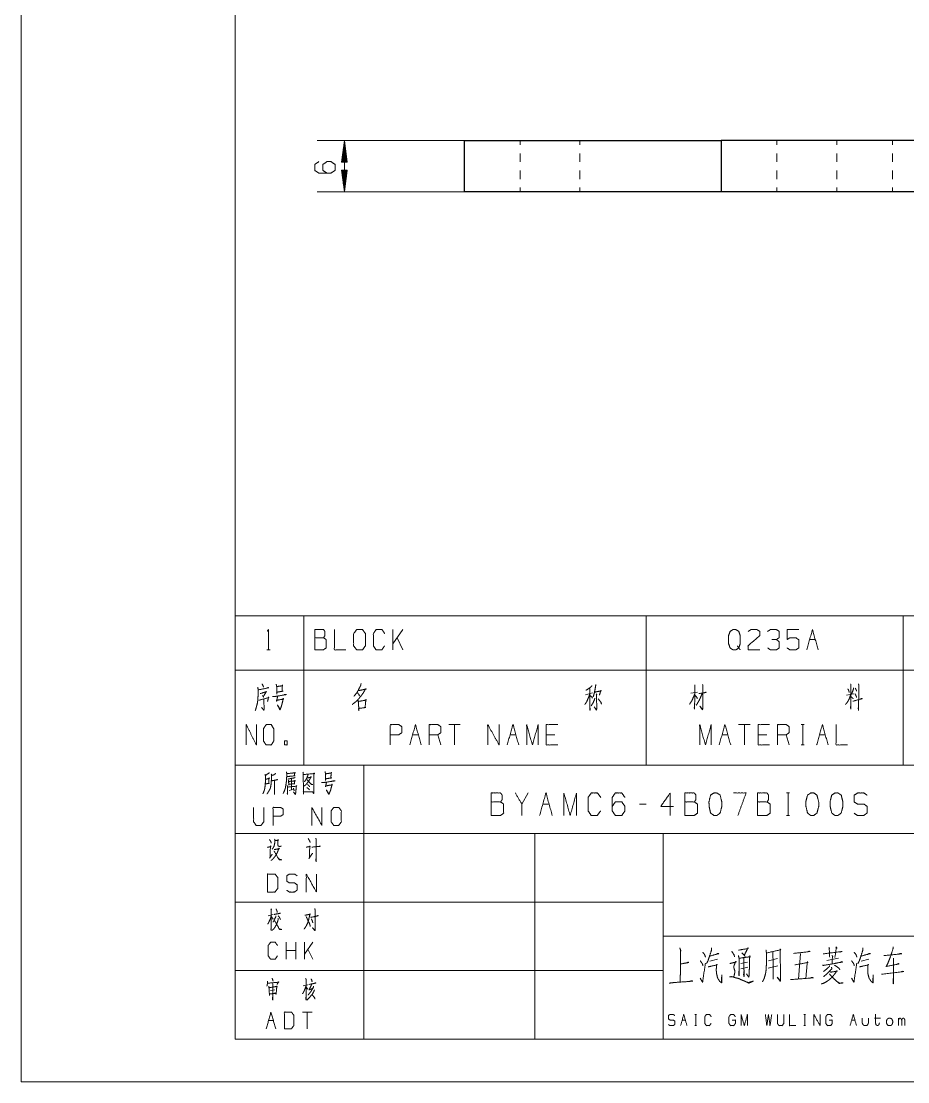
# Model space of a CAD drawing. Header units: millimetres. Extents: x 0 to 210, y 0 to 297.
# Drawn here: x 0 to 103.6, y 0 to 123.9 of the extents above; entities that cross this region are included whole.
import ezdxf

# ---------------------------------------------------------------- set-up
doc = ezdxf.new("R2010")
doc.units = ezdxf.units.MM
doc.layers.add('101', color=7, linetype='Continuous', true_color=0xffffff)

msp = doc.modelspace()

# ---------------------------------------------------------------- linework, layer by layer
at = {"layer": '101', "color": 133, "linetype": 'Continuous', "lineweight": 18}
for p, q in [((0, 297), (0, 0)), ((25, 292), (25, 5)), ((25, 37), (205, 37)), ((25, 37), (25, 5)), ((40, 37), (40, 5)), ((25, 29), (205, 29)), ((60, 29), (60, 5)), ((75, 29), (75, 5)), ((25, 21), (75, 21)), ((75, 17), (184, 17)), ((25, 13), (75, 13)), ((25, 5), (205, 5)), ((25, 5), (205, 5)), ((0, 0), (210, 0))]:
    msp.add_line(p, q, dxfattribs=at)
at = {"layer": '101', "color": 22, "linetype": 'Continuous', "lineweight": 18}
for p, q in [((51.76, 110), (34.58, 110)), ((37.75, 110), (37.42, 107.46)), ((37.67, 107.46), (37.67, 109.42)), ((37.73, 107.46), (37.73, 109.81)), ((37.75, 104), (37.75, 110)), ((38.09, 107.46), (37.75, 110)), ((37.78, 107.46), (37.78, 109.81)), ((37.83, 107.46), (37.83, 109.42)), ((37.47, 107.46), (37.47, 107.88)), ((37.52, 107.46), (37.52, 108.26)), ((37.57, 107.46), (37.57, 108.65)), ((37.62, 107.46), (37.62, 109.03)), ((37.88, 107.46), (37.88, 109.03)), ((37.93, 107.46), (37.93, 108.65)), ((37.98, 107.46), (37.98, 108.26)), ((38.03, 107.46), (38.03, 107.88)), ((37.42, 107.46), (37.42, 107.49)), ((37.42, 107.46), (37.42, 107.49)), ((37.42, 107.46), (38.09, 107.46)), ((38.08, 107.46), (38.08, 107.49)), ((38.08, 107.46), (38.08, 107.49)), ((37.42, 106.54), (37.42, 106.51)), ((38.09, 106.54), (37.42, 106.54)), ((37.42, 106.54), (37.75, 104)), ((37.42, 106.54), (37.42, 106.51)), ((37.47, 106.54), (37.47, 106.12)), ((37.52, 106.54), (37.52, 105.74)), ((37.57, 106.54), (37.57, 105.35)), ((37.62, 106.54), (37.62, 104.96)), ((37.67, 106.54), (37.67, 104.58)), ((37.73, 106.54), (37.73, 104.19)), ((37.75, 104), (38.09, 106.54)), ((37.78, 106.54), (37.78, 104.19)), ((37.83, 106.54), (37.83, 104.58)), ((37.88, 106.54), (37.88, 104.96)), ((37.93, 106.54), (37.93, 105.35)), ((37.98, 106.54), (37.98, 105.74)), ((38.03, 106.54), (38.03, 106.12)), ((38.08, 106.54), (38.08, 106.51)), ((38.08, 106.54), (38.08, 106.51)), ((51.76, 104), (34.58, 104))]:
    msp.add_line(p, q, dxfattribs=at)
at = {"layer": '101', "color": 151, "linetype": 'Continuous', "lineweight": 25}
for p, q in [((51.76, 110), (81.76, 110)), ((51.76, 104), (51.76, 110)), ((152.76, 110), (81.76, 110)), ((81.76, 110), (81.76, 104)), ((81.76, 104), (51.76, 104)), ((152.76, 104), (81.76, 104))]:
    msp.add_line(p, q, dxfattribs=at)
at = {"layer": '101', "color": 53, "linetype": 'Continuous', "lineweight": 18}
for p, q in [((58.26, 109.5), (58.26, 110)), ((65.26, 109.5), (65.26, 110)), ((88.26, 109.5), (88.26, 110)), ((95.26, 109.5), (95.26, 110)), ((101.76, 110), (101.76, 109.5)), ((58.26, 107.5), (58.26, 108.5)), ((65.26, 107.5), (65.26, 108.5)), ((88.26, 107.5), (88.26, 108.5)), ((95.26, 107.5), (95.26, 108.5)), ((101.76, 108.5), (101.76, 107.5)), ((58.26, 105.5), (58.26, 106.5)), ((65.26, 105.5), (65.26, 106.5)), ((88.26, 105.5), (88.26, 106.5)), ((95.26, 105.5), (95.26, 106.5)), ((101.76, 106.5), (101.76, 105.5)), ((58.26, 104), (58.26, 104.5)), ((65.26, 104), (65.26, 104.5)), ((88.26, 104), (88.26, 104.5)), ((95.26, 104), (95.26, 104.5)), ((101.76, 104.5), (101.76, 104))]:
    msp.add_line(p, q, dxfattribs=at)
at = {"layer": '101', "color": 72, "linetype": 'Continuous', "lineweight": 18}
for p, q in [((25, 54.46), (25, 48.11)), ((25, 54.46), (33, 54.46)), ((33, 54.46), (73, 54.46)), ((33, 54.46), (33, 48.11)), ((73, 54.46), (73, 48.11)), ((73, 54.46), (103, 54.46)), ((103, 54.46), (103, 48.11)), ((103, 54.46), (128, 54.46)), ((44.57, 52.85), (43.41, 51.2)), ((43.41, 50.48), (43.41, 52.85)), ((44.57, 50.48), (43.9, 51.9)), ((92.09, 51.68), (92.76, 51.68)), ((28.67, 50.48), (29.09, 50.48)), ((25, 48.11), (25, 37)), ((25, 48.11), (33, 48.11)), ((33, 48.11), (33, 37)), ((33, 48.11), (73, 48.11)), ((73, 48.11), (103, 48.11)), ((73, 48.11), (73, 37)), ((103, 48.11), (128, 48.11)), ((103, 48.11), (103, 37)), ((65.91, 45.23), (66.73, 45.45)), ((78.21, 45.4), (79.01, 45.55)), ((96.41, 45.2), (97.27, 45.33)), ((51.28, 41.74), (49.94, 41.74)), ((50.61, 41.74), (50.61, 39.36)), ((85.14, 41.74), (83.8, 41.74)), ((84.47, 41.74), (84.47, 39.36)), ((91.12, 41.74), (91.46, 41.74)), ((91.3, 41.74), (91.3, 39.36)), ((45.72, 40.56), (46.39, 40.56)), ((49, 39.36), (48.67, 40.56)), ((57.1, 40.56), (57.77, 40.56)), ((62.33, 40.56), (61.32, 40.56)), ((81.86, 40.56), (82.53, 40.56)), ((87.08, 40.56), (86.08, 40.56)), ((89.7, 39.36), (89.36, 40.56)), ((93.24, 40.56), (93.91, 40.56)), ((91.12, 39.36), (91.46, 39.36)), ((25, 37), (33, 37)), ((33, 37), (73, 37)), ((73, 37), (103, 37)), ((103, 37), (128, 37)), ((31.58, 35.44), (31.57, 34.13)), ((31.29, 34.04), (31.83, 34.2)), ((59.2, 33.75), (58.46, 32.46)), ((89.38, 33.75), (89.75, 33.75)), ((89.58, 33.75), (89.58, 31.13)), ((60.92, 32.46), (61.66, 32.46)), ((72.98, 32.46), (72.23, 32.46)), ((89.38, 31.13), (89.75, 31.13)), ((29.41, 19.54), (28.85, 19.39)), ((29.22, 19.29), (29.42, 19.02)), ((30.96, 14.33), (30.96, 16.3)), ((32.07, 14.33), (32.07, 16.3)), ((33.08, 14.33), (33.08, 16.3)), ((34.05, 16.3), (33.08, 14.93)), ((32.07, 15.33), (30.96, 15.33)), ((34.05, 14.33), (33.49, 15.51)), ((91.04, 15.01), (90.77, 12.01)), ((80.43, 14.08), (81.33, 14.32)), ((84.04, 13.81), (84.82, 13.98)), ((88.33, 14.39), (87.28, 14.12)), ((94.09, 14.19), (95.45, 14.43)), ((98.11, 14.08), (99.01, 14.32)), ((84.04, 13.19), (84.87, 13.39)), ((87.26, 13.29), (88.38, 13.57)), ((33.49, 11.35), (32.92, 11.23)), ((29.11, 10.67), (29.64, 10.75)), ((33.28, 11.06), (33.47, 10.81)), ((33.97, 8.15), (32.86, 8.15)), ((33.41, 8.15), (33.41, 6.19)), ((78.7, 7.87), (78.89, 7.87)), ((78.8, 7.87), (78.8, 6.56)), ((91.43, 7.87), (91.62, 7.87)), ((91.53, 7.87), (91.53, 6.56)), ((28.89, 7.18), (29.45, 7.18)), ((77.2, 7.22), (77.57, 7.22)), ((78.7, 6.56), (78.89, 6.56)), ((91.43, 6.56), (91.62, 6.56)), ((97, 7.22), (97.37, 7.22)), ((99.65, 7.43), (100.38, 7.43)), ((102.48, 6.56), (102.48, 7.43))]:
    msp.add_line(p, q, dxfattribs=at)
for points, knots in [([(35.71, 106.2), (35.23, 106.51), (35.23, 107.2), (35.71, 107.54), (36.18, 107.54), (36.66, 107.2), (36.66, 106.51), (36.18, 106.2), (34.76, 106.2), (34.28, 106.51), (34.28, 107.2), (34.76, 107.54)], [0, 0, 0.076963, 0.169761, 0.248073, 0.312018, 0.390331, 0.483128, 0.560091, 0.751927, 0.82889, 0.921688, 1, 1]), ([(28.74, 52.65), (28.88, 52.85), (28.88, 50.48)], [0, 0, 0.093489, 1, 1]), ([(34.3, 51.9), (34.3, 52.85), (35.31, 52.85), (35.47, 52.63), (35.47, 52.15), (35.31, 51.9), (34.3, 51.9), (34.3, 50.48), (35.29, 50.48), (35.62, 50.7), (35.62, 51.68), (35.31, 51.9)], [0, 0, 0.115917, 0.238847, 0.272469, 0.330427, 0.366584, 0.489514, 0.663389, 0.784162, 0.833486, 0.952453, 1, 1]), ([(36.58, 52.85), (36.58, 50.48), (37.92, 50.48)], [0, 0, 0.638732, 1, 1]), ([(39.19, 50.48), (39.86, 50.48), (40.2, 50.95), (40.2, 52.38), (39.86, 52.85), (39.19, 52.85), (38.83, 52.38), (38.83, 50.95), (39.19, 50.48)], [0, 0, 0.102684, 0.19162, 0.409477, 0.498413, 0.601097, 0.69162, 0.909477, 1, 1]), ([(42.45, 50.95), (42.12, 50.48), (41.46, 50.48), (41.13, 50.95), (41.13, 52.38), (41.46, 52.85), (42.14, 52.85), (42.47, 52.38)], [0, 0, 0.114569, 0.243367, 0.357935, 0.638584, 0.753153, 0.885432, 1, 1]), ([(83.65, 50.95), (83.81, 50.7), (83.48, 50.48), (83.14, 50.48), (82.8, 50.7), (82.63, 51.18), (82.63, 52.15), (82.8, 52.63), (83.14, 52.85), (83.48, 52.85), (83.81, 52.63), (83.99, 52.15), (83.99, 51.2), (83.81, 50.7), (83.99, 50.48)], [0, 0, 0.043279, 0.102318, 0.151366, 0.210406, 0.284429, 0.426832, 0.500854, 0.559894, 0.608943, 0.667982, 0.742005, 0.880756, 0.958211, 1, 1]), ([(84.92, 52.63), (85.24, 52.85), (85.93, 52.85), (86.27, 52.63), (86.27, 52.15), (84.9, 50.95), (84.92, 50.48), (86.27, 50.48)], [0, 0, 0.069692, 0.192978, 0.265274, 0.350227, 0.67474, 0.759752, 1, 1]), ([(88.21, 51.68), (88.54, 51.9), (88.54, 52.63), (88.21, 52.85), (87.52, 52.85), (87.18, 52.63)], [0, 0, 0.153875, 0.429853, 0.583728, 0.846125, 1, 1]), ([(89.46, 50.7), (89.79, 50.48), (90.48, 50.48), (90.82, 50.7), (90.82, 51.65), (90.48, 51.9), (89.79, 51.9), (89.46, 51.68), (89.46, 52.85), (90.82, 52.85)], [0, 0, 0.062228, 0.168344, 0.230572, 0.376816, 0.441265, 0.547381, 0.609609, 0.790489, 1, 1]), ([(87.2, 50.7), (87.52, 50.48), (88.21, 50.48), (88.54, 50.7), (88.54, 51.43), (88.21, 51.68), (87.69, 51.68)], [0, 0, 0.124121, 0.343688, 0.472447, 0.703378, 0.836733, 1, 1]), ([(27.64, 46.1), (27.67, 45.8), (27.67, 45.4), (27.66, 45.05), (27.63, 44.58), (27.58, 44.23), (27.45, 43.73), (27.39, 43.53), (27.34, 43.4)], [0, 0, 0.110092, 0.256085, 0.383957, 0.5577, 0.686593, 0.874745, 0.95125, 1, 1]), ([(27.69, 45.8), (28.9, 46.05), (28.83, 46.08), (28.69, 46)], [0, 0, 0.844337, 0.890572, 1, 1]), ([(28.13, 46.5), (28.24, 46.3), (28.28, 46.2), (28.3, 46.1)], [0, 0, 0.518666, 0.769903, 1, 1]), ([(29.78, 46.47), (29.84, 46.18), (29.84, 45.3), (29.84, 45.53), (30.59, 45.65), (30.47, 45.65), (30.5, 46.28), (30.51, 46.38), (30.54, 46.3), (30.43, 46.28), (29.84, 46.18)], [0, 0, 0.080216, 0.309223, 0.368111, 0.567905, 0.600754, 0.764537, 0.79103, 0.812307, 0.841786, 1, 1]), ([(39.44, 45.75), (39.5, 45.73), (40.29, 45.9), (40.24, 45.95), (40.1, 45.7), (39.94, 45.43), (39.78, 45.2), (39.6, 44.98), (39.41, 44.75), (39.2, 44.52), (38.97, 44.33), (38.79, 44.2), (38.65, 44.08)], [0, 0, 0.017096, 0.254606, 0.275861, 0.359625, 0.452277, 0.532639, 0.616082, 0.702805, 0.792984, 0.881824, 0.944959, 1, 1]), ([(39.69, 46.53), (39.67, 46.35), (39.46, 45.95), (39.34, 45.7), (39.2, 45.48), (39.02, 45.23), (38.84, 45.05)], [0, 0, 0.101776, 0.363751, 0.525154, 0.678919, 0.856078, 1, 1]), ([(66.66, 46.33), (66.62, 46.22), (66.39, 46.03), (66.14, 45.85), (65.93, 45.75)], [0, 0, 0.111854, 0.433097, 0.752712, 1, 1]), ([(66.41, 45.95), (66.43, 43.98), (66.44, 43.42), (66.41, 43.53), (66.43, 43.75)], [0, 0, 0.691282, 0.883884, 0.921007, 1, 1]), ([(67.11, 46.43), (67.1, 46.3), (67.01, 45.78), (66.94, 45.43), (66.81, 45)], [0, 0, 0.086567, 0.451631, 0.696477, 1, 1]), ([(78.67, 46.4), (78.69, 46.28), (78.65, 43.55), (78.62, 43.7), (78.67, 44.18)], [0, 0, 0.03624, 0.818558, 0.862797, 1, 1]), ([(79.59, 46.43), (79.61, 46.3), (79.61, 43.67), (79.59, 43.53), (79.57, 43.48), (79.27, 43.9), (79.57, 43.53)], [0, 0, 0.031909, 0.695403, 0.733578, 0.746983, 0.878542, 1, 1]), ([(96.55, 45.93), (96.67, 45.7), (96.69, 45.6), (96.69, 45.5)], [0, 0, 0.560241, 0.781805, 1, 1]), ([(96.88, 46.47), (96.92, 46.33), (96.9, 43.58), (96.87, 43.73), (96.9, 44.03)], [0, 0, 0.04586, 0.864244, 0.910105, 1, 1]), ([(97.22, 46.05), (97.22, 45.93), (96.99, 45.28)], [0, 0, 0.153484, 1, 1]), ([(97.41, 46), (97.56, 45.75), (97.57, 45.65)], [0, 0, 0.738795, 1, 1]), ([(97.8, 46.5), (97.84, 46.33), (97.8, 43.4), (97.77, 43.63), (97.8, 43.92)], [0, 0, 0.049134, 0.854185, 0.916866, 1, 1]), ([(27.77, 44.58), (28.91, 44.9), (28.9, 44.98), (28.77, 44.45)], [0, 0, 0.658859, 0.701265, 1, 1]), ([(27.91, 45.37), (28.63, 45.58), (28.63, 45.62), (28.28, 45.02), (28.33, 44.93), (28.18, 45.15)], [0, 0, 0.399218, 0.42587, 0.794862, 0.853779, 1, 1]), ([(28.35, 44.73), (28.36, 43.8), (28.36, 43.53), (28.35, 43.4), (28.07, 43.75), (28.33, 43.45)], [0, 0, 0.42491, 0.551214, 0.609076, 0.815631, 1, 1]), ([(29.35, 45.02), (29.56, 45.02), (29.96, 45.08), (30.97, 45.25), (30.86, 45.28), (30.7, 45.23)], [0, 0, 0.106704, 0.321705, 0.854929, 0.913854, 1, 1]), ([(29.95, 45.08), (29.84, 44.48), (29.81, 44.58), (30.64, 44.73), (30.59, 44.83), (30.59, 44.73), (30.5, 44.3), (30.43, 44.03), (30.36, 43.8), (30.29, 43.63), (30.25, 43.5), (30.22, 43.48), (29.93, 44.05), (30.23, 43.53)], [0, 0, 0.140876, 0.165082, 0.360227, 0.385752, 0.408848, 0.509384, 0.574529, 0.629563, 0.6725, 0.703348, 0.712614, 0.860566, 1, 1]), ([(39.25, 45.48), (39.28, 45.45), (39.48, 45.23), (39.5, 45.1), (39.43, 45.28)], [0, 0, 0.066037, 0.519585, 0.712133, 1, 1]), ([(39.34, 44.58), (39.37, 44.5), (39.41, 43.88), (39.43, 43.8), (39.43, 43.35), (39.41, 43.55), (39.41, 43.63), (40.27, 43.75), (40.17, 43.75), (40.26, 44.68), (40.29, 44.63), (40.24, 44.6), (39.39, 44.45)], [0, 0, 0.018829, 0.160989, 0.178489, 0.280681, 0.326276, 0.343309, 0.542027, 0.566109, 0.777127, 0.791032, 0.804345, 1, 1]), ([(66.41, 45.33), (66.3, 45), (66.18, 44.73), (66.07, 44.45), (65.97, 44.3), (65.84, 44.1)], [0, 0, 0.25192, 0.474133, 0.691328, 0.8267, 1, 1]), ([(66.43, 45.15), (66.66, 44.95), (66.71, 44.85)], [0, 0, 0.729093, 1, 1]), ([(66.99, 44.83), (66.97, 44.7), (66.78, 44.25), (66.58, 43.95)], [0, 0, 0.129621, 0.632939, 1, 1]), ([(67.15, 45.35), (67.24, 45.23), (67.2, 45.25), (67.22, 43.92), (67.22, 43.6), (67.2, 43.42), (66.92, 43.83), (67.2, 43.48)], [0, 0, 0.051679, 0.066295, 0.513632, 0.623346, 0.682724, 0.848097, 1, 1]), ([(66.97, 45.53), (67.77, 45.7), (67.7, 45.73), (67.54, 45.18)], [0, 0, 0.557069, 0.608367, 1, 1]), ([(67.4, 44.75), (67.72, 44.35), (67.77, 44.15)], [0, 0, 0.711825, 1, 1]), ([(78.69, 45.33), (78.51, 44.95), (78.37, 44.6), (78.23, 44.38), (78.07, 44.13)], [0, 0, 0.306154, 0.584923, 0.78117, 1, 1]), ([(78.71, 45.18), (78.95, 44.88), (78.97, 44.77)], [0, 0, 0.792931, 1, 1]), ([(79.52, 45.35), (79.38, 45), (79.2, 44.6), (79.04, 44.33), (78.94, 44.13), (78.83, 44)], [0, 0, 0.247888, 0.535066, 0.743693, 0.892352, 1, 1]), ([(79.15, 45.37), (80.01, 45.5), (79.96, 45.53), (79.86, 45.48)], [0, 0, 0.832652, 0.888435, 1, 1]), ([(96.87, 45.18), (96.72, 44.77), (96.57, 44.48), (96.42, 44.27), (96.28, 44.1)], [0, 0, 0.34388, 0.619107, 0.817643, 1, 1]), ([(96.9, 45.05), (97.13, 44.83), (97.18, 44.75)], [0, 0, 0.777846, 1, 1]), ([(97.15, 44.48), (98.23, 44.77), (98.16, 44.8), (98.03, 44.73)], [0, 0, 0.835919, 0.891934, 1, 1]), ([(97.38, 45.35), (97.48, 45.18), (97.54, 45.05), (97.56, 44.93)], [0, 0, 0.438499, 0.729472, 1, 1]), ([(26.28, 39.36), (26.28, 41.74), (27.47, 39.36), (27.47, 41.74)], [0, 0, 0.32062, 0.67938, 1, 1]), ([(28.6, 39.36), (29.2, 39.36), (29.5, 39.84), (29.5, 41.26), (29.2, 41.74), (28.6, 41.74), (28.29, 41.26), (28.29, 39.84), (28.6, 39.36)], [0, 0, 0.094595, 0.183573, 0.409674, 0.498652, 0.593247, 0.683573, 0.909673, 1, 1]), ([(43.11, 39.36), (43.11, 41.74), (44.11, 41.74), (44.45, 41.51), (44.45, 40.79), (44.1, 40.56), (43.11, 40.56)], [0, 0, 0.401146, 0.571312, 0.639588, 0.762043, 0.832819, 1, 1]), ([(47.66, 39.36), (47.66, 41.74), (48.67, 41.74), (49, 41.51), (49, 40.79), (48.67, 40.56), (47.66, 40.56)], [0, 0, 0.400952, 0.571035, 0.639278, 0.761674, 0.829917, 1, 1]), ([(54.49, 39.36), (54.49, 41.74), (55.83, 39.36), (55.83, 41.74)], [0, 0, 0.317574, 0.682426, 1, 1]), ([(59.04, 39.36), (59.04, 41.74), (59.71, 39.36), (60.38, 41.74), (60.38, 39.36)], [0, 0, 0.245192, 0.5, 0.754808, 1, 1]), ([(62.66, 39.36), (61.32, 39.36), (61.32, 41.74), (62.66, 41.74)], [0, 0, 0.26539, 0.73461, 1, 1]), ([(79.25, 39.36), (79.25, 41.74), (79.92, 39.36), (80.59, 41.74), (80.59, 39.36)], [0, 0, 0.245192, 0.5, 0.754808, 1, 1]), ([(81.52, 39.36), (82.2, 41.74), (82.87, 39.36)], [0, 0, 0.5, 1, 1]), ([(87.42, 39.36), (86.08, 39.36), (86.08, 41.74), (87.42, 41.74)], [0, 0, 0.265391, 0.734609, 1, 1]), ([(88.35, 39.36), (88.35, 41.74), (89.36, 41.74), (89.7, 41.51), (89.7, 40.79), (89.36, 40.56), (88.35, 40.56)], [0, 0, 0.400952, 0.571035, 0.639278, 0.761674, 0.829917, 1, 1]), ([(95.18, 41.74), (95.18, 39.36), (96.53, 39.36)], [0, 0, 0.638733, 1, 1]), ([(30.77, 39.36), (31.07, 39.36), (31.07, 39.84), (30.77, 39.84), (30.77, 39.36)], [0, 0, 0.192791, 0.5, 0.692791, 1, 1]), ([(28.99, 36.12), (28.93, 36.08), (28.51, 35.79), (28.48, 35.97), (28.53, 35.79), (28.53, 35.21), (28.51, 34.86), (28.49, 34.62), (28.46, 34.38), (28.42, 34.15), (28.35, 33.93), (28.28, 33.78), (28.21, 33.65)], [0, 0, 0.024362, 0.186801, 0.243941, 0.302152, 0.485022, 0.597666, 0.675195, 0.753199, 0.825098, 0.898191, 0.953346, 1, 1]), ([(29.73, 36.03), (29.48, 35.86), (29.24, 35.79), (29.21, 35.97), (29.24, 35.7), (29.23, 35.44), (29.21, 35.15), (29.2, 34.91), (29.17, 34.68), (29.13, 34.44), (29.09, 34.27), (29.01, 34.13), (28.93, 33.98), (28.85, 33.85), (28.78, 33.74), (28.7, 33.65)], [0, 0, 0.09632, 0.172939, 0.229417, 0.313418, 0.396987, 0.487496, 0.564125, 0.634337, 0.711438, 0.768976, 0.817389, 0.871907, 0.920319, 0.962889, 1, 1]), ([(30.99, 36.23), (31.01, 36.03), (31.01, 35.68), (30.99, 35.35), (30.98, 35.13), (30.94, 34.84), (30.9, 34.6), (30.85, 34.33), (30.79, 34.13), (30.71, 33.93), (30.59, 33.69)], [0, 0, 0.076502, 0.212088, 0.33934, 0.424293, 0.535105, 0.630037, 0.733303, 0.813246, 0.895185, 1, 1]), ([(31.04, 36.01), (32.01, 36.12), (31.96, 36.16), (31.91, 35.77), (31.99, 35.77), (31.02, 35.66)], [0, 0, 0.391079, 0.416921, 0.577584, 0.60892, 1, 1]), ([(32.91, 36.19), (32.94, 35.9), (32.97, 33.62), (32.96, 33.87), (34.07, 33.87), (33.99, 33.89), (33.83, 33.87)], [0, 0, 0.069513, 0.617086, 0.67568, 0.942515, 0.962044, 1, 1]), ([(32.96, 35.9), (34.27, 36.03), (34.22, 36.1), (34.19, 35.9), (34.18, 33.91), (34.16, 33.69), (34.05, 33.87)], [0, 0, 0.328132, 0.348329, 0.398411, 0.893177, 0.948287, 1, 1]), ([(35.49, 36.25), (35.55, 35.99), (35.55, 35.21), (35.55, 35.41), (36.3, 35.52), (36.17, 35.52), (36.2, 36.08), (36.22, 36.16), (36.25, 36.1), (36.14, 36.08), (35.55, 35.99)], [0, 0, 0.076616, 0.29412, 0.35005, 0.563218, 0.598366, 0.753975, 0.779217, 0.799827, 0.831204, 1, 1]), ([(28.56, 34.8), (28.59, 34.82), (28.95, 34.88), (28.9, 34.86), (28.95, 35.55), (28.98, 35.46), (28.54, 35.35)], [0, 0, 0.022685, 0.239273, 0.269988, 0.676989, 0.73256, 1, 1]), ([(29.23, 35.17), (29.93, 35.3), (29.88, 35.33), (29.81, 35.28)], [0, 0, 0.834809, 0.895274, 1, 1]), ([(29.59, 35.21), (29.59, 33.58), (29.57, 33.69), (29.59, 33.87)], [0, 0, 0.849784, 0.907773, 1, 1]), ([(31.99, 35.57), (31.94, 35.52), (31.55, 35.46), (31.33, 35.41), (31.13, 35.37)], [0, 0, 0.072254, 0.516594, 0.766873, 1, 1]), ([(31.21, 35.26), (31.23, 35.1), (31.26, 34.66), (31.24, 34.77), (31.97, 34.84), (31.91, 34.84), (31.96, 35.24), (31.99, 35.17), (31.23, 35.1)], [0, 0, 0.056492, 0.217482, 0.258029, 0.525926, 0.548633, 0.694164, 0.720795, 1, 1]), ([(33.39, 35.55), (33.46, 35.52), (33.89, 35.59), (33.85, 35.66), (33.64, 35.24), (33.49, 35.02), (33.35, 34.84), (33.21, 34.68), (33.05, 34.57)], [0, 0, 0.033937, 0.260456, 0.302021, 0.540807, 0.679362, 0.795008, 0.902031, 1, 1]), ([(33.47, 35.88), (33.47, 35.77), (33.33, 35.44), (33.16, 35.17), (33.08, 35.06)], [0, 0, 0.119857, 0.510436, 0.853215, 1, 1]), ([(33.36, 35.3), (33.41, 35.3), (33.89, 34.73), (34.07, 34.73), (33.89, 34.77), (33.82, 34.82)], [0, 0, 0.037879, 0.645168, 0.784058, 0.927466, 1, 1]), ([(33.44, 34.75), (33.61, 34.6), (33.69, 34.49)], [0, 0, 0.630825, 1, 1]), ([(35.06, 34.97), (35.27, 34.97), (35.67, 35.02), (36.67, 35.17), (36.56, 35.19), (36.41, 35.15)], [0, 0, 0.107042, 0.322387, 0.855627, 0.91443, 1, 1]), ([(35.66, 35.02), (35.55, 34.49), (35.52, 34.57), (36.34, 34.71), (36.3, 34.8), (36.3, 34.71), (36.2, 34.33), (36.14, 34.09), (36.06, 33.89), (36, 33.74), (35.95, 33.62), (35.92, 33.6), (35.64, 34.11), (35.94, 33.65)], [0, 0, 0.136367, 0.159976, 0.371153, 0.396348, 0.418608, 0.516111, 0.579315, 0.633124, 0.675136, 0.70536, 0.714998, 0.861275, 1, 1]), ([(31.08, 34.62), (31.1, 34.42), (31.12, 33.91), (31.1, 33.58), (31.08, 33.67), (31.12, 33.89)], [0, 0, 0.147471, 0.523364, 0.768668, 0.835022, 1, 1]), ([(31.12, 34.44), (32.18, 34.55), (32.15, 34.62), (32.13, 34.51), (32.08, 34), (32.07, 33.8), (32.01, 33.58), (31.8, 33.87), (32.02, 33.65)], [0, 0, 0.374083, 0.399751, 0.438832, 0.617592, 0.687461, 0.767889, 0.891106, 1, 1]), ([(31.79, 34.33), (31.85, 34.15), (31.88, 34.02)], [0, 0, 0.579211, 1, 1]), ([(33.38, 34.38), (33.58, 34.22), (33.68, 34.11)], [0, 0, 0.637933, 1, 1]), ([(54.89, 32.7), (54.89, 33.75), (56, 33.75), (56.18, 33.5), (56.18, 32.98), (56, 32.7), (54.89, 32.7), (54.89, 31.13), (55.98, 31.13), (56.35, 31.38), (56.35, 32.46), (56, 32.7)], [0, 0, 0.115917, 0.238847, 0.272469, 0.330427, 0.366583, 0.489513, 0.663389, 0.784162, 0.833486, 0.952453, 1, 1]), ([(58.46, 31.13), (58.46, 32.46), (57.72, 33.75)], [0, 0, 0.469958, 1, 1]), ([(60.55, 31.13), (61.29, 33.75), (62.03, 31.13)], [0, 0, 0.5, 1, 1]), ([(63.38, 31.13), (63.38, 33.75), (64.12, 31.13), (64.86, 33.75), (64.86, 31.13)], [0, 0, 0.245192, 0.5, 0.754808, 1, 1]), ([(67.67, 31.66), (67.3, 31.13), (66.58, 31.13), (66.21, 31.66), (66.21, 33.23), (66.58, 33.75), (67.32, 33.75), (67.69, 33.23)], [0, 0, 0.114569, 0.243367, 0.357936, 0.638584, 0.753152, 0.885432, 1, 1]), ([(69.03, 32.18), (69.39, 32.7), (70.15, 32.7), (70.52, 32.18), (70.52, 31.66), (70.15, 31.13), (69.39, 31.13), (69.03, 31.66), (69.03, 33.23), (69.39, 33.75), (70.15, 33.75), (70.52, 33.23)], [0, 0, 0.076963, 0.169761, 0.248073, 0.312018, 0.390331, 0.483128, 0.560092, 0.751927, 0.82889, 0.921688, 1, 1]), ([(76.17, 32.18), (74.69, 32.18), (75.8, 33.75), (75.8, 31.13)], [0, 0, 0.245869, 0.565295, 1, 1]), ([(77.52, 32.7), (77.52, 33.75), (78.63, 33.75), (78.81, 33.5), (78.81, 32.98), (78.63, 32.7), (77.52, 32.7), (77.52, 31.13), (78.61, 31.13), (78.98, 31.38), (78.98, 32.46), (78.63, 32.7)], [0, 0, 0.115917, 0.238846, 0.272469, 0.330428, 0.366584, 0.489514, 0.663389, 0.784162, 0.833486, 0.952453, 1, 1]), ([(81.27, 31.13), (81.64, 31.41), (81.83, 32.18), (81.83, 32.7), (81.64, 33.5), (81.27, 33.75), (80.9, 33.75), (80.52, 33.5), (80.33, 32.7), (80.35, 32.18), (80.52, 31.41), (80.9, 31.13), (81.27, 31.13)], [0, 0, 0.067526, 0.183972, 0.260584, 0.380943, 0.446142, 0.500306, 0.565504, 0.685864, 0.762529, 0.87831, 0.945836, 1, 1]), ([(83.72, 31.13), (84.66, 33.75), (83.18, 33.75)], [0, 0, 0.652471, 1, 1]), ([(86.01, 32.7), (86.01, 33.75), (87.12, 33.75), (87.29, 33.5), (87.29, 32.98), (87.12, 32.7), (86.01, 32.7), (86.01, 31.13), (87.1, 31.13), (87.47, 31.38), (87.47, 32.46), (87.12, 32.7)], [0, 0, 0.115917, 0.238846, 0.272469, 0.330427, 0.366584, 0.489513, 0.663388, 0.784161, 0.833485, 0.952452, 1, 1]), ([(92.58, 31.13), (92.95, 31.41), (93.15, 32.18), (93.15, 32.7), (92.95, 33.5), (92.58, 33.75), (92.21, 33.75), (91.84, 33.5), (91.64, 32.7), (91.66, 32.18), (91.84, 31.41), (92.21, 31.13), (92.58, 31.13)], [0, 0, 0.067527, 0.183972, 0.260585, 0.380944, 0.446143, 0.500307, 0.565505, 0.685864, 0.762529, 0.87831, 0.945836, 1, 1]), ([(95.41, 31.13), (95.78, 31.41), (95.98, 32.18), (95.98, 32.7), (95.78, 33.5), (95.41, 33.75), (95.04, 33.75), (94.67, 33.5), (94.47, 32.7), (94.49, 32.18), (94.67, 31.41), (95.04, 31.13), (95.41, 31.13)], [0, 0, 0.067525, 0.183971, 0.260583, 0.380943, 0.44614, 0.500306, 0.565504, 0.685863, 0.762528, 0.878309, 0.945834, 1, 1]), ([(97.3, 31.38), (97.67, 31.13), (98.43, 31.13), (98.8, 31.41), (98.8, 32.18), (98.43, 32.46), (97.69, 32.46), (97.3, 32.7), (97.3, 33.5), (97.69, 33.75), (98.43, 33.75), (98.8, 33.5)], [0, 0, 0.068035, 0.184055, 0.254519, 0.372335, 0.442799, 0.555844, 0.62637, 0.748394, 0.81892, 0.931965, 1, 1]), ([(27.15, 32.07), (27.15, 30.39), (27.43, 29.97), (28.02, 29.97), (28.34, 30.39), (28.34, 32.07)], [0, 0, 0.337151, 0.438598, 0.557781, 0.662849, 1, 1]), ([(29.41, 29.97), (29.41, 32.07), (30.3, 32.07), (30.6, 31.87), (30.6, 31.23), (30.29, 31.03), (29.41, 31.03)], [0, 0, 0.401146, 0.571312, 0.639588, 0.762043, 0.832819, 1, 1]), ([(33.94, 29.97), (33.94, 32.07), (35.12, 29.97), (35.12, 32.07)], [0, 0, 0.317574, 0.682426, 1, 1]), ([(36.5, 29.97), (37.09, 29.97), (37.39, 30.39), (37.39, 31.65), (37.09, 32.07), (36.5, 32.07), (36.19, 31.65), (36.19, 30.39), (36.5, 29.97)], [0, 0, 0.102684, 0.19162, 0.409478, 0.498413, 0.601097, 0.691619, 0.909477, 1, 1]), ([(28.76, 27.4), (29.18, 27.49), (29.12, 27.58), (29.1, 27.4), (29.08, 26.23), (29.01, 26.14), (29.33, 26.61)], [0, 0, 0.16742, 0.209471, 0.278411, 0.733408, 0.779232, 1, 1]), ([(28.99, 28.33), (29.18, 28.02), (29.21, 27.89)], [0, 0, 0.726446, 1, 1]), ([(29.54, 27.13), (30.15, 27.25), (30.1, 27.31), (29.96, 26.91), (29.88, 26.74), (29.8, 26.58), (29.68, 26.38), (29.54, 26.21), (29.4, 26.05), (29.29, 25.94), (29.19, 25.88)], [0, 0, 0.25494, 0.288366, 0.462054, 0.541624, 0.612967, 0.709672, 0.802667, 0.88873, 0.952732, 1, 1]), ([(29.6, 28.37), (29.62, 28.17), (29.62, 27.95), (29.58, 27.75), (29.54, 27.55), (29.47, 27.42), (29.41, 27.31), (29.33, 27.2)], [0, 0, 0.161539, 0.340476, 0.503497, 0.668951, 0.787641, 0.890429, 1, 1]), ([(29.63, 28.19), (30.05, 28.24), (30.02, 28.31), (29.97, 28.13), (29.97, 27.97), (29.97, 27.69), (29.99, 27.62), (30.02, 27.55), (30.08, 27.53), (30.16, 27.51), (30.27, 27.51), (30.33, 27.53), (30.38, 27.58)], [0, 0, 0.256865, 0.301249, 0.41201, 0.505691, 0.679668, 0.720916, 0.765302, 0.805444, 0.85461, 0.920841, 0.960986, 1, 1]), ([(33.3, 27.42), (33.74, 27.51), (33.7, 27.55), (33.67, 26.19), (33.61, 26.1), (34.03, 26.72)], [0, 0, 0.163599, 0.18344, 0.685806, 0.725488, 1, 1]), ([(33.53, 28.42), (33.72, 28.08), (33.75, 27.95)], [0, 0, 0.736536, 1, 1]), ([(33.94, 27.42), (34.95, 27.53), (34.89, 27.55), (34.77, 27.51)], [0, 0, 0.837054, 0.891368, 1, 1]), ([(34.42, 28.48), (34.44, 28.33), (34.44, 25.74), (34.42, 25.92), (34.44, 26.14)], [0, 0, 0.049514, 0.872927, 0.929447, 1, 1]), ([(29.52, 26.94), (29.55, 26.94), (30.13, 25.96), (30.43, 25.94), (30.13, 26.01), (30.05, 26.1)], [0, 0, 0.016601, 0.617584, 0.775731, 0.937327, 1, 1]), ([(28.77, 22.18), (29.65, 22.18), (29.96, 22.6), (29.96, 23.86), (29.65, 24.28), (28.77, 24.28), (28.77, 22.18)], [0, 0, 0.142135, 0.227161, 0.43179, 0.516816, 0.658951, 1, 1]), ([(31.02, 22.38), (31.32, 22.18), (31.93, 22.18), (32.22, 22.4), (32.22, 23.02), (31.93, 23.24), (31.33, 23.24), (31.02, 23.44), (31.02, 24.08), (31.33, 24.28), (31.93, 24.28), (32.22, 24.08)], [0, 0, 0.068036, 0.184055, 0.254519, 0.372335, 0.4428, 0.555843, 0.62637, 0.748394, 0.818921, 0.931964, 1, 1]), ([(33.3, 22.18), (33.3, 24.28), (34.48, 22.18), (34.48, 24.28)], [0, 0, 0.317574, 0.682426, 1, 1]), ([(29.16, 20.22), (29.23, 20.1), (29.2, 20.14), (29.2, 17.7), (29.17, 17.84), (29.2, 18.05)], [0, 0, 0.048142, 0.065074, 0.880813, 0.930182, 1, 1]), ([(29.76, 20.22), (29.85, 20.03), (29.88, 19.91), (29.88, 19.79)], [0, 0, 0.449923, 0.728678, 1, 1]), ([(34.3, 20.24), (34.33, 20.01), (34.33, 18.44), (34.34, 17.92), (34.33, 17.72), (34.31, 17.67), (33.99, 18.01), (34.31, 17.72)], [0, 0, 0.066217, 0.519981, 0.669306, 0.729161, 0.741826, 0.875055, 1, 1]), ([(29.2, 19.39), (29.12, 19.1), (29.01, 18.85), (28.91, 18.63), (28.79, 18.42)], [0, 0, 0.285938, 0.539663, 0.775434, 1, 1]), ([(29.99, 19.1), (30.01, 18.94), (29.92, 18.65), (29.83, 18.42), (29.73, 18.23), (29.56, 17.94), (29.45, 17.82), (29.32, 17.7)], [0, 0, 0.103477, 0.291956, 0.443856, 0.57619, 0.787107, 0.887317, 1, 1]), ([(29.73, 19.41), (29.72, 19.25), (29.57, 18.96), (29.47, 18.75), (29.41, 18.67)], [0, 0, 0.201933, 0.596285, 0.876828, 1, 1]), ([(29.54, 19.56), (30.29, 19.7), (30.23, 19.72), (30.16, 19.68)], [0, 0, 0.838753, 0.907253, 1, 1]), ([(29.6, 18.81), (29.64, 18.77), (30.16, 17.82), (30.43, 17.8), (30.17, 17.86), (30.1, 17.94)], [0, 0, 0.033496, 0.63366, 0.788434, 0.938664, 1, 1]), ([(30.01, 19.41), (30.18, 19.19), (30.23, 19.08), (30.29, 18.96)], [0, 0, 0.535198, 0.744447, 1, 1]), ([(33.13, 19.46), (33.77, 19.58), (33.73, 19.64), (33.68, 19.39), (33.62, 19.14), (33.56, 18.88), (33.45, 18.54), (33.32, 18.28), (33.3, 18.23), (33.18, 18.05), (33.04, 17.84)], [0, 0, 0.244424, 0.27277, 0.366787, 0.461904, 0.564546, 0.695473, 0.80714, 0.823505, 0.905515, 1, 1]), ([(33.27, 19.31), (33.67, 18.5), (33.74, 18.28), (33.75, 18.13)], [0, 0, 0.700219, 0.886542, 1, 1]), ([(33.8, 19.23), (33.84, 19.21), (34.69, 19.41), (34.63, 19.43), (34.57, 19.39)], [0, 0, 0.045964, 0.873306, 0.932105, 1, 1]), ([(33.9, 19.04), (34.03, 18.73), (34.05, 18.59)], [0, 0, 0.698421, 1, 1]), ([(29.94, 14.73), (29.66, 14.33), (29.12, 14.33), (28.84, 14.73), (28.84, 15.91), (29.12, 16.3), (29.67, 16.3), (29.95, 15.91)], [0, 0, 0.114569, 0.243367, 0.357935, 0.638584, 0.753152, 0.885431, 1, 1]), ([(76.92, 15.64), (77.07, 15.29), (77.02, 15.39), (76.99, 14.67), (76.99, 12.63), (76.97, 11.67)], [0, 0, 0.088892, 0.116032, 0.287979, 0.770794, 1, 1]), ([(79.6, 15.15), (79.82, 14.88), (79.87, 14.74), (79.92, 14.57)], [0, 0, 0.519919, 0.73571, 1, 1]), ([(80.63, 15.64), (80.63, 15.39), (80.38, 14.63), (80.21, 14.12), (80.04, 13.81)], [0, 0, 0.124612, 0.535976, 0.81716, 1, 1]), ([(80.46, 14.7), (81.5, 14.98), (81.33, 14.98), (81.16, 14.88)], [0, 0, 0.74542, 0.862771, 1, 1]), ([(82.99, 15.26), (83.26, 14.84), (83.33, 14.6)], [0, 0, 0.661597, 1, 1]), ([(83.8, 15.39), (84.92, 15.57), (84.89, 15.64), (84.46, 14.81), (84.16, 15.08), (84.48, 14.77), (84.53, 14.63)], [0, 0, 0.36175, 0.385072, 0.683729, 0.811932, 0.953357, 1, 1]), ([(86.99, 15.39), (87.06, 14.98), (87.04, 14.57), (87.04, 13.84), (87.02, 13.19), (86.97, 12.81), (86.89, 12.43), (86.77, 12.05), (86.67, 11.84), (86.58, 11.67)], [0, 0, 0.110336, 0.219176, 0.409317, 0.581468, 0.681885, 0.783317, 0.887931, 0.947989, 1, 1]), ([(87.06, 15.05), (88.7, 15.43), (88.65, 15.53), (88.65, 15.01), (88.67, 13.6), (88.67, 12.77), (88.7, 12.25), (88.67, 11.91), (88.67, 11.74), (88.31, 12.22), (88.65, 11.84)], [0, 0, 0.25021, 0.267274, 0.344453, 0.555439, 0.678925, 0.756189, 0.80777, 0.833496, 0.923863, 1, 1]), ([(87.8, 15.19), (87.84, 12.46), (87.84, 11.98), (87.82, 12.19), (87.84, 12.6)], [0, 0, 0.711345, 0.837386, 0.891778, 1, 1]), ([(90.21, 15.01), (92.14, 15.22), (92.04, 15.26), (91.87, 15.19)], [0, 0, 0.870758, 0.917254, 1, 1]), ([(93.67, 14.95), (95.87, 15.22), (95.75, 15.22), (95.6, 15.15)], [0, 0, 0.886329, 0.935184, 1, 1]), ([(94.33, 15.7), (94.43, 15.57), (94.38, 15.57), (94.43, 14.57)], [0, 0, 0.138589, 0.178592, 1, 1]), ([(95.16, 15.77), (95.31, 15.6), (95.21, 15.67), (95.04, 14.53)], [0, 0, 0.151118, 0.230946, 1, 1]), ([(97.28, 15.15), (97.5, 14.88), (97.55, 14.74), (97.6, 14.57)], [0, 0, 0.519919, 0.73571, 1, 1]), ([(98.31, 15.64), (98.31, 15.39), (98.06, 14.63), (97.89, 14.12), (97.72, 13.81)], [0, 0, 0.124612, 0.535977, 0.81716, 1, 1]), ([(98.14, 14.7), (99.18, 14.98), (99.01, 14.98), (98.84, 14.88)], [0, 0, 0.74542, 0.862771, 1, 1]), ([(100.77, 14.74), (102.84, 14.95), (102.74, 15.01), (102.48, 14.91)], [0, 0, 0.83656, 0.884539, 1, 1]), ([(101.84, 15.77), (101.84, 15.57), (101.52, 14.6), (101.31, 14.05), (101.04, 13.46), (100.99, 13.46), (102.55, 13.77), (102.45, 13.81), (102.23, 13.7)], [0, 0, 0.046524, 0.275032, 0.408547, 0.553503, 0.564467, 0.922193, 0.945451, 1, 1]), ([(77.02, 13.77), (77.99, 13.94), (77.92, 13.98), (77.75, 13.91)], [0, 0, 0.788942, 0.853363, 1, 1]), ([(79.31, 14.15), (79.53, 13.84), (79.58, 13.74), (79.63, 13.57)], [0, 0, 0.564234, 0.734009, 1, 1]), ([(79.31, 12.12), (79.58, 11.6), (79.92, 13.88)], [0, 0, 0.202025, 1, 1]), ([(80.24, 13.43), (81.29, 13.67), (81.24, 13.77), (81.21, 13.53), (81.19, 13.19), (81.19, 12.94), (81.21, 12.67), (81.31, 12.25), (81.38, 12.05), (81.48, 11.91), (81.58, 11.74), (81.7, 11.63), (81.85, 11.56), (81.82, 12.5), (81.8, 11.63)], [0, 0, 0.198343, 0.219429, 0.26416, 0.327897, 0.372402, 0.423463, 0.501847, 0.542308, 0.573453, 0.609975, 0.639453, 0.66927, 0.84099, 1, 1]), ([(82.75, 13.81), (83.53, 14.01), (83.46, 14.08), (83.38, 13.88), (83.26, 13.57), (83.24, 13.43), (83.26, 13.25), (83.33, 13.05), (83.36, 12.81), (83.28, 12.46), (83.24, 12.25)], [0, 0, 0.288066, 0.323944, 0.402266, 0.52127, 0.571262, 0.633411, 0.711733, 0.798322, 0.924133, 1, 1]), ([(83.77, 14.77), (83.85, 14.39), (83.85, 12.39), (83.8, 12.63), (83.85, 12.98)], [0, 0, 0.129595, 0.800553, 0.883167, 1, 1]), ([(83.85, 14.43), (84.72, 14.57), (85.14, 14.6), (85.09, 14.74), (85.07, 13.67), (85.04, 13.01), (85.02, 12.46), (84.99, 12.22), (84.7, 12.63)], [0, 0, 0.198437, 0.291328, 0.324004, 0.562829, 0.709268, 0.832621, 0.886809, 1, 1]), ([(84.41, 14.46), (84.41, 13.6), (84.43, 12.77), (84.43, 12.29), (84.38, 12.53), (84.43, 12.94)], [0, 0, 0.304008, 0.595981, 0.766226, 0.853067, 1, 1]), ([(90.36, 13.67), (91.89, 13.94), (91.82, 14.05), (91.65, 12.08)], [0, 0, 0.426349, 0.460964, 1, 1]), ([(93.58, 13.63), (93.65, 13.6), (93.7, 13.6), (94.94, 13.81), (95.94, 14.01), (95.87, 14.05), (95.7, 13.98)], [0, 0, 0.030219, 0.048442, 0.519508, 0.900991, 0.93121, 1, 1]), ([(94.7, 14.77), (94.79, 14.67), (94.75, 14.63), (94.72, 13.81)], [0, 0, 0.138047, 0.196037, 1, 1]), ([(95.01, 13.63), (95.5, 13.29), (95.62, 13.08)], [0, 0, 0.713216, 1, 1]), ([(96.99, 14.15), (97.21, 13.84), (97.26, 13.74), (97.31, 13.57)], [0, 0, 0.564236, 0.73401, 1, 1]), ([(96.99, 12.12), (97.26, 11.6), (97.6, 13.88)], [0, 0, 0.202026, 1, 1]), ([(97.92, 13.43), (98.96, 13.67), (98.92, 13.77), (98.89, 13.53), (98.87, 13.19), (98.87, 12.94), (98.89, 12.67), (98.99, 12.25), (99.06, 12.05), (99.16, 11.91), (99.26, 11.74), (99.38, 11.63), (99.53, 11.56), (99.5, 12.5), (99.48, 11.63)], [0, 0, 0.198342, 0.219428, 0.26416, 0.327897, 0.372402, 0.423463, 0.501847, 0.542307, 0.573452, 0.609974, 0.639453, 0.66927, 0.840991, 1, 1]), ([(101.87, 14.43), (101.89, 14.26), (101.87, 11.46), (101.84, 11.74), (101.87, 12.08)], [0, 0, 0.048505, 0.826565, 0.903707, 1, 1]), ([(94.48, 12.88), (94.55, 12.81), (95.33, 12.94), (95.28, 12.98), (94.99, 12.56), (94.82, 12.36), (94.62, 12.15), (94.4, 11.94), (94.16, 11.77), (93.89, 11.6), (93.67, 11.5), (93.43, 11.43)], [0, 0, 0.029336, 0.260531, 0.277959, 0.425847, 0.504113, 0.587088, 0.675096, 0.762234, 0.855274, 0.926064, 1, 1]), ([(94.4, 13.6), (94.43, 13.46), (94.38, 13.46), (94.09, 13.19), (93.7, 12.88)], [0, 0, 0.128574, 0.173331, 0.542434, 1, 1]), ([(94.65, 13.39), (94.7, 13.15), (94.65, 13.19), (94.31, 12.81), (94.01, 12.53), (93.72, 12.29)], [0, 0, 0.154139, 0.191519, 0.510908, 0.762595, 1, 1]), ([(94.38, 12.56), (94.45, 12.56), (94.6, 12.36), (95.14, 11.84), (95.55, 11.5), (96.01, 11.56), (95.58, 11.53), (95.38, 11.67)], [0, 0, 0.026517, 0.118384, 0.388538, 0.584009, 0.7538, 0.913392, 1, 1]), ([(100.5, 12.56), (103.09, 12.88), (102.96, 12.91), (102.74, 12.84)], [0, 0, 0.879479, 0.922284, 1, 1]), ([(28.78, 11.75), (28.78, 11.56), (28.72, 11.27), (28.69, 11.17)], [0, 0, 0.316024, 0.817547, 1, 1]), ([(28.78, 11.52), (30.09, 11.64), (30.06, 11.7), (29.89, 11.37)], [0, 0, 0.748922, 0.787785, 1, 1]), ([(28.91, 11.19), (28.94, 11), (29, 10.09), (28.98, 10.26), (29.71, 10.34), (29.63, 10.36), (29.46, 10.32)], [0, 0, 0.083432, 0.487207, 0.560755, 0.88655, 0.926462, 1, 1]), ([(29.71, 10.34), (29.77, 10.23), (29.86, 11.23), (29.89, 11.15), (28.97, 11)], [0, 0, 0.055629, 0.522279, 0.563365, 1, 1]), ([(29.3, 12.1), (29.39, 11.89), (29.42, 11.75)], [0, 0, 0.603342, 1, 1]), ([(29.36, 11.46), (29.39, 11.41), (29.38, 9.53), (29.35, 9.72), (29.38, 9.94)], [0, 0, 0.021551, 0.822258, 0.902418, 1, 1]), ([(33.28, 11.21), (33.15, 10.88), (33.05, 10.63), (32.96, 10.44), (32.84, 10.26)], [0, 0, 0.339095, 0.594724, 0.790666, 1, 1]), ([(33.22, 12.08), (33.28, 11.97), (33.27, 11.99), (33.27, 9.55), (33.25, 9.74), (33.27, 9.94)], [0, 0, 0.039885, 0.048389, 0.86771, 0.930393, 1, 1]), ([(34.15, 11.17), (34.13, 11.06), (33.96, 10.75), (33.94, 10.73), (33.81, 10.52), (33.66, 10.32), (33.5, 10.13)], [0, 0, 0.084867, 0.37449, 0.395072, 0.594273, 0.800096, 1, 1]), ([(33.6, 11.37), (34.42, 11.54), (34.37, 11.56), (34.25, 11.5)], [0, 0, 0.811184, 0.871424, 1, 1]), ([(33.9, 11.39), (33.88, 11.27), (33.63, 10.77), (33.6, 10.75), (34.06, 10.9)], [0, 0, 0.104847, 0.570661, 0.600717, 1, 1]), ([(33.85, 12.04), (33.96, 11.83), (33.97, 11.75), (33.96, 11.68)], [0, 0, 0.609648, 0.831593, 1, 1]), ([(75.68, 11.53), (76.26, 11.6), (77.68, 11.7), (78.43, 11.77), (78.36, 11.81), (78.09, 11.74)], [0, 0, 0.188616, 0.64251, 0.885467, 0.911353, 1, 1]), ([(82.72, 12.25), (82.92, 12.29), (83.14, 12.25), (83.46, 12.15), (83.77, 12.08), (84.24, 11.87), (84.65, 11.7), (84.97, 11.53), (85.53, 11.77), (84.97, 11.6), (84.7, 11.67)], [0, 0, 0.051192, 0.108601, 0.194772, 0.278607, 0.409734, 0.525756, 0.619011, 0.776801, 0.928429, 1, 1]), ([(89.87, 11.94), (92.53, 12.15), (92.41, 12.19), (92.19, 12.15)], [0, 0, 0.884285, 0.926313, 1, 1]), ([(34.25, 10.75), (34.2, 10.61), (34.03, 10.28), (33.85, 10.07), (33.66, 9.84), (33.5, 9.68), (33.37, 9.55)], [0, 0, 0.100504, 0.349354, 0.529552, 0.726518, 0.879827, 1, 1]), ([(33.97, 10.19), (34.26, 9.84), (34.32, 9.68), (34.23, 9.88)], [0, 0, 0.533338, 0.737997, 1, 1]), ([(30.74, 6.19), (31.56, 6.19), (31.85, 6.58), (31.85, 7.76), (31.56, 8.15), (30.74, 8.15), (30.74, 6.19)], [0, 0, 0.142135, 0.227161, 0.43179, 0.516816, 0.658951, 1, 1]), ([(75.59, 6.69), (75.78, 6.56), (76.16, 6.56), (76.34, 6.7), (76.34, 7.09), (76.16, 7.22), (75.79, 7.22), (75.59, 7.35), (75.59, 7.75), (75.79, 7.87), (76.16, 7.87), (76.34, 7.75)], [0, 0, 0.068036, 0.184054, 0.254519, 0.372335, 0.4428, 0.555843, 0.62637, 0.748393, 0.818921, 0.931964, 1, 1]), ([(80.58, 6.82), (80.39, 6.56), (80.03, 6.56), (79.85, 6.82), (79.85, 7.61), (80.03, 7.87), (80.4, 7.87), (80.59, 7.61)], [0, 0, 0.114568, 0.243367, 0.357935, 0.638584, 0.753152, 0.885432, 1, 1]), ([(83.05, 7.22), (83.42, 7.22), (83.42, 6.82), (83.23, 6.56), (82.85, 6.56), (82.67, 6.82), (82.67, 7.61), (82.86, 7.87), (83.22, 7.87), (83.41, 7.61)], [0, 0, 0.103296, 0.214796, 0.304261, 0.410275, 0.49974, 0.718896, 0.809957, 0.910535, 1, 1]), ([(84.09, 6.56), (84.09, 7.87), (84.46, 6.56), (84.83, 7.87), (84.83, 6.56)], [0, 0, 0.245192, 0.5, 0.754808, 1, 1]), ([(86.92, 7.87), (87.09, 6.56), (87.28, 7.87), (87.47, 6.56), (87.66, 7.87)], [0, 0, 0.249746, 0.499742, 0.750003, 1, 1]), ([(88.33, 7.87), (88.33, 6.82), (88.51, 6.56), (88.88, 6.56), (89.07, 6.82), (89.07, 7.87)], [0, 0, 0.337151, 0.438598, 0.557782, 0.662849, 1, 1]), ([(89.75, 7.87), (89.75, 6.56), (90.49, 6.56)], [0, 0, 0.638735, 1, 1]), ([(92.58, 6.56), (92.58, 7.87), (93.32, 6.56), (93.32, 7.87)], [0, 0, 0.317574, 0.682426, 1, 1]), ([(94.36, 7.22), (94.73, 7.22), (94.73, 6.82), (94.55, 6.56), (94.17, 6.56), (93.98, 6.82), (93.98, 7.61), (94.17, 7.87), (94.54, 7.87), (94.72, 7.61)], [0, 0, 0.103294, 0.214794, 0.304259, 0.410275, 0.49974, 0.718895, 0.809956, 0.910535, 1, 1]), ([(96.82, 6.56), (97.19, 7.87), (97.56, 6.56)], [0, 0, 0.500001, 1, 1]), ([(100.24, 6.88), (100.19, 6.69), (100.09, 6.58), (99.95, 6.58), (99.83, 6.69), (99.79, 6.88), (99.79, 7.89)], [0, 0, 0.107405, 0.190396, 0.26402, 0.350758, 0.457, 1, 1]), ([(98.23, 7.43), (98.23, 6.91), (98.29, 6.73), (98.4, 6.6), (98.54, 6.56), (98.66, 6.56), (98.8, 6.6), (98.91, 6.73), (98.96, 6.91), (98.96, 7.43)], [0, 0, 0.242016, 0.329107, 0.404862, 0.470732, 0.529268, 0.595138, 0.670893, 0.757984, 1, 1]), ([(101.12, 6.73), (101.23, 6.6), (101.36, 6.56), (101.49, 6.56), (101.63, 6.6), (101.73, 6.73), (101.79, 6.91), (101.79, 7.1), (101.73, 7.27), (101.63, 7.39), (101.49, 7.43), (101.36, 7.43), (101.23, 7.39), (101.12, 7.27), (101.06, 7.1), (101.06, 6.91), (101.12, 6.73)], [0, 0, 0.063223, 0.118197, 0.16705, 0.222024, 0.285249, 0.357934, 0.432348, 0.5, 0.563226, 0.6182, 0.667052, 0.722026, 0.785249, 0.852901, 0.927315, 1, 1]), ([(102.48, 7.17), (102.5, 7.32), (102.6, 7.42), (102.71, 7.42), (102.81, 7.32), (102.85, 7.17), (102.85, 6.56)], [0, 0, 0.118879, 0.22446, 0.306986, 0.412562, 0.533087, 1, 1]), ([(102.85, 7.17), (102.88, 7.32), (102.97, 7.42), (103.09, 7.42), (103.18, 7.32), (103.22, 7.17), (103.22, 6.56)], [0, 0, 0.118605, 0.223938, 0.31376, 0.413913, 0.53416, 1, 1])]:
    msp.add_open_spline(points, degree=1, knots=knots, dxfattribs=at)
for points in [[(91.75, 50.48), (92.42, 52.85), (93.09, 50.48)], [(45.38, 39.36), (46.05, 41.74), (46.73, 39.36)], [(56.76, 39.36), (57.44, 41.74), (58.11, 39.36)], [(92.91, 39.36), (93.58, 41.74), (94.25, 39.36)], [(28.62, 6.19), (29.17, 8.15), (29.73, 6.19)], [(77.02, 6.56), (77.39, 7.87), (77.76, 6.56)]]:
    msp.add_open_spline(points, degree=1, dxfattribs=at)

doc.saveas('drawing.dxf')
